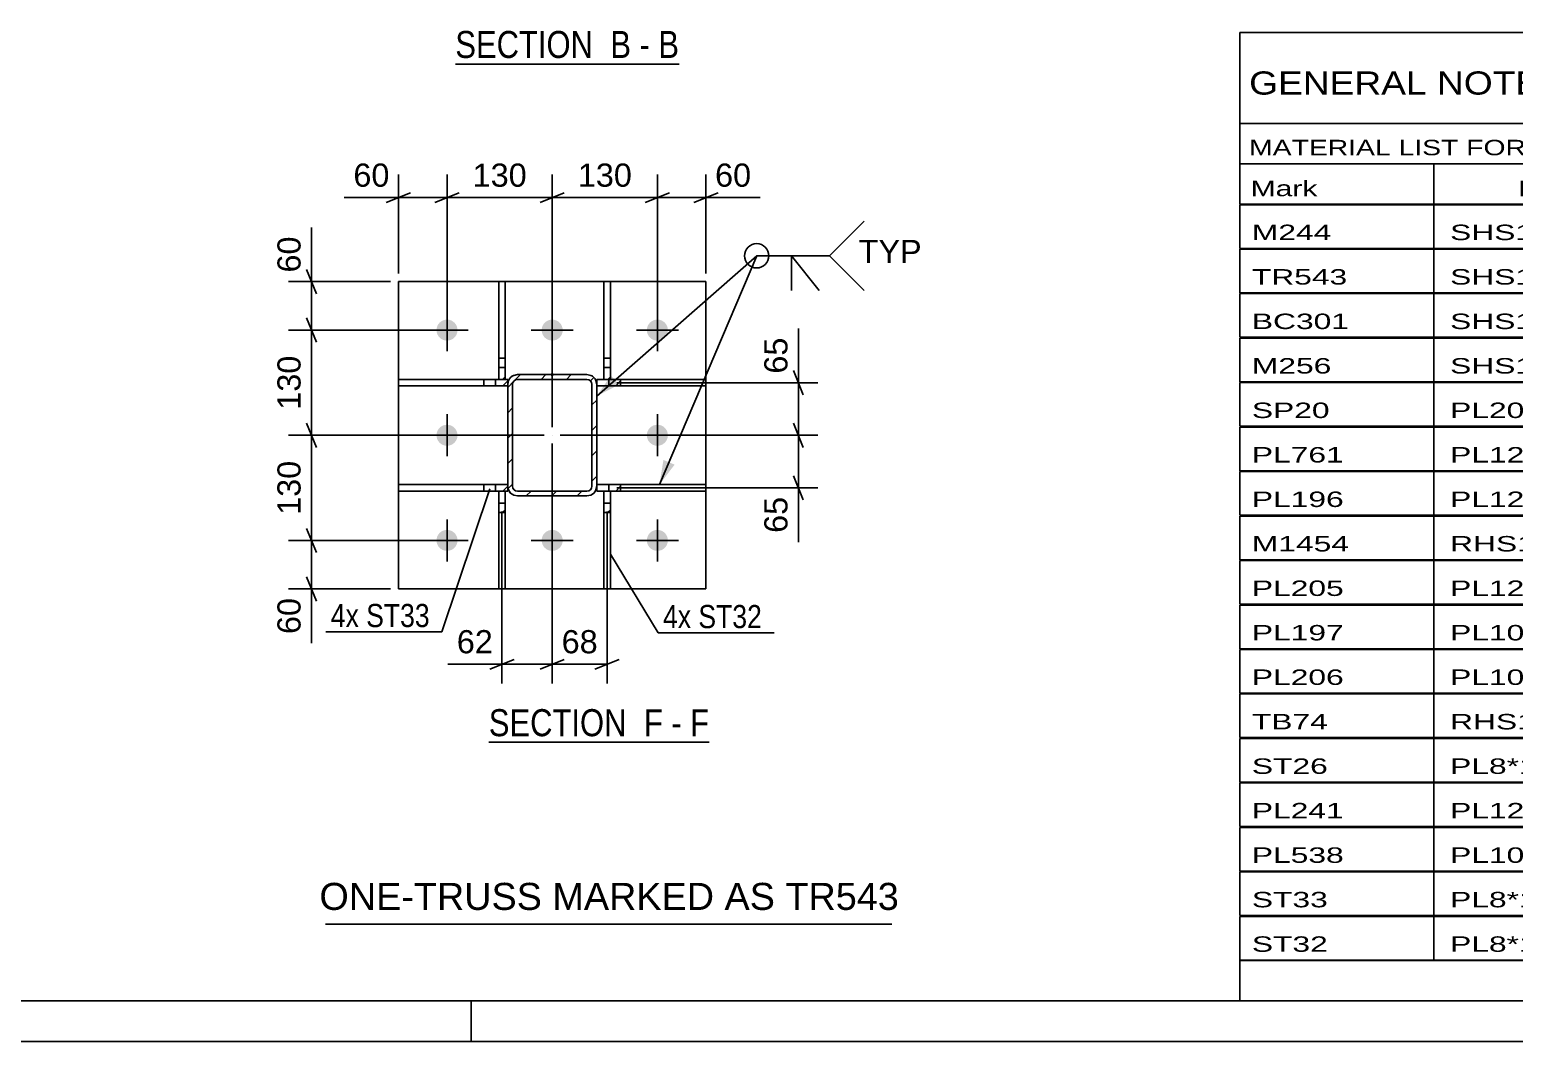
# Model space of a CAD drawing. Header units: millimetres. Extents: x -65 to 776, y -395 to 199.
# Drawn here: x 301.7 to 485.2, y -394.6 to -269.5 of the extents above; entities that cross this region are included whole.
import ezdxf

# ---------------------------------------------------------------- set-up
doc = ezdxf.new("R2010")
doc.units = ezdxf.units.MM
doc.linetypes.add('DXK_LINE_DOT2', pattern=[3.9198, 1.9599, -1.9599])
doc.linetypes.add('DXK_LINE_DOT3', pattern=[5.9187, 2.979, -0.9799, 0.9799, -0.9799])
doc.styles.add('Arial', font='ARIAL.TTF', dxfattribs={"height": 0.2})
doc.styles.add('Arial Narrow', font='ARIALN.TTF', dxfattribs={"height": 0.2})

# ---------------------------------------------------------------- blocks, each defined once
blk = doc.blocks.new('Unknown-318465366-1115')
at = {"color": 5, "linetype": 'Continuous'}
for p, q in [((-59.72, -389.56), (771.28, -389.56)), ((356.28, -394.56), (356.28, -389.56)), ((-64.72, -394.56), (776.28, -394.56))]:
    blk.add_line(p, q, dxfattribs=at)
blk = doc.blocks.new('Unknown-318465366-15 - 9673')
at = {"color": 6, "linetype": 'Continuous'}
blk.add_line((358.47, -357.58), (385.69, -357.58), dxfattribs=at)
at = {"color": 0, "linetype": 'Continuous'}
for points in [[(376.58, -356.83), (376.58, -353.33), (358.47, -353.33), (358.47, -356.83)], [(379.97, -356.83), (379.97, -353.33), (377.63, -353.33), (377.63, -356.83)], [(382.3, -356.83), (382.3, -353.33), (381.02, -353.33), (381.02, -356.83)], [(385.69, -356.83), (385.69, -353.33), (383.35, -353.33), (383.35, -356.83)]]:
    blk.add_wipeout(points, dxfattribs=at)
at = {"color": 7, "linetype": 'Continuous', "style": 'Arial Narrow'}
for s, p in [('SECTION ', (358.47, -356.83)), ('F', (377.63, -356.83)), ('F', (383.35, -356.83)), ('-', (381.02, -356.83))]:
    blk.add_text(s, height=3.34, dxfattribs=at).set_placement(p)
blk = doc.blocks.new('Unknown-318465366-17 - 8017')
at = {"color": 6, "linetype": 'Continuous'}
blk.add_line((354.33, -273.72), (381.98, -273.72), dxfattribs=at)
at = {"color": 0, "linetype": 'Continuous'}
for points in [[(372.44, -272.97), (372.44, -269.47), (354.33, -269.47), (354.33, -272.97)], [(376.04, -272.97), (376.04, -269.47), (373.49, -269.47), (373.49, -272.97)], [(378.37, -272.97), (378.37, -269.47), (377.09, -269.47), (377.09, -272.97)], [(381.98, -272.97), (381.98, -269.47), (379.42, -269.47), (379.42, -272.97)]]:
    blk.add_wipeout(points, dxfattribs=at)
at = {"color": 7, "linetype": 'Continuous', "style": 'Arial Narrow'}
for s, p in [('SECTION ', (354.33, -272.97)), ('B', (373.49, -272.97)), ('B', (379.42, -272.97)), ('-', (377.09, -272.97))]:
    blk.add_text(s, height=3.34, dxfattribs=at).set_placement(p)
blk = doc.blocks.new('Part-318465366-9733 - 9673')
at = {"linetype": 'Continuous'}
h = blk.add_hatch(dxfattribs=at)
h.set_pattern_fill('', scale=0.7, style=0, pattern_type=0)
h.set_pattern_definition([(45, (357.8401, -325.7222), (-1.5715, 1.5715), [])])
h.paths.add_polyline_path([(360.8, -325.72), (357.84, -325.72), (357.84, -326.52), (360.8, -326.52)])
at = {"color": 2, "linetype": 'Continuous'}
for p, q in [((347.3, -326.52), (347.3, -325.72)), ((347.3, -325.72), (357.84, -325.72)), ((357.84, -326.52), (347.3, -326.52)), ((357.84, -325.72), (360.8, -325.72)), ((357.84, -326.52), (357.84, -325.72)), ((360.8, -326.52), (357.84, -326.52)), ((360.8, -325.72), (360.8, -326.52))]:
    blk.add_line(p, q, dxfattribs=at)
at = {"color": 7, "linetype": 'DXK_LINE_DOT2'}
for p, q in [((357.84, -325.72), (360.8, -325.72)), ((360.8, -326.52), (357.84, -326.52)), ((359.3, -326.52), (359.3, -325.72)), ((360.8, -325.72), (360.8, -326.52))]:
    blk.add_line(p, q, dxfattribs=at)
blk = doc.blocks.new('Part-318465366-9708 - 9673')
at = {"linetype": 'Continuous'}
h = blk.add_hatch(dxfattribs=at)
h.set_pattern_fill('', scale=0.7, style=0, pattern_type=0)
h.set_pattern_definition([(45, (371.802, -312.7223), (-1.5715, 1.5715), [])])
h.paths.add_polyline_path([(374.76, -312.72), (371.8, -312.72), (371.8, -313.52), (374.76, -313.52)])
at = {"color": 7, "linetype": 'DXK_LINE_DOT2'}
for p, q in [((371.8, -313.52), (371.8, -312.72)), ((374.76, -312.72), (371.8, -312.72)), ((374.76, -313.52), (371.8, -313.52)), ((373.3, -313.52), (373.3, -312.72))]:
    blk.add_line(p, q, dxfattribs=at)
at = {"color": 2, "linetype": 'Continuous'}
for p, q in [((374.76, -312.72), (371.8, -312.72)), ((371.8, -312.72), (371.8, -313.52)), ((371.8, -313.52), (374.76, -313.52)), ((385.3, -312.72), (374.76, -312.72)), ((374.76, -313.52), (374.76, -312.72)), ((385.3, -313.52), (374.76, -313.52)), ((385.3, -313.52), (385.3, -312.72))]:
    blk.add_line(p, q, dxfattribs=at)
blk = doc.blocks.new('Part-318465366-9723 - 9673')
at = {"linetype": 'Continuous'}
h = blk.add_hatch(dxfattribs=at)
h.set_pattern_fill('', scale=0.7, style=0, pattern_type=0)
h.set_pattern_definition([(45, (359.6864, -310.0756), (-1.5715, 1.5715), [])])
h.paths.add_polyline_path([(360.49, -310.08), (359.69, -310.08), (359.69, -312.73), (360.49, -312.73)])
at = {"color": 2, "linetype": 'Continuous'}
for p, q in [((359.69, -310.08), (359.69, -300.62)), ((359.69, -300.62), (360.49, -300.62)), ((360.49, -300.62), (360.49, -310.08)), ((359.69, -312.73), (359.69, -310.08)), ((359.69, -310.08), (360.49, -310.08)), ((360.49, -310.08), (360.49, -312.73)), ((360.49, -312.73), (359.69, -312.73))]:
    blk.add_line(p, q, dxfattribs=at)
at = {"color": 7, "linetype": 'DXK_LINE_DOT2'}
for p, q in [((359.69, -310.08), (359.69, -312.73)), ((360.49, -310.08), (360.49, -312.73)), ((359.69, -311.23), (360.49, -311.23)), ((360.49, -312.73), (359.69, -312.73))]:
    blk.add_line(p, q, dxfattribs=at)
blk = doc.blocks.new('Part-318465366-9718 - 9673')
at = {"linetype": 'Continuous'}
h = blk.add_hatch(dxfattribs=at)
h.set_pattern_fill('', scale=0.7, style=0, pattern_type=0)
h.set_pattern_definition([(45, (372.6852, -326.5327), (-1.5715, 1.5715), [])])
h.paths.add_polyline_path([(373.49, -326.53), (372.69, -326.53), (372.69, -329.19), (373.49, -329.19)])
at = {"color": 7, "linetype": 'DXK_LINE_DOT2'}
for p, q in [((372.69, -329.19), (372.69, -326.53)), ((373.49, -326.53), (372.69, -326.53)), ((373.49, -329.19), (373.49, -326.53)), ((372.69, -328.03), (373.49, -328.03))]:
    blk.add_line(p, q, dxfattribs=at)
at = {"color": 2, "linetype": 'Continuous'}
for p, q in [((373.49, -326.53), (372.69, -326.53)), ((372.69, -326.53), (372.69, -329.19)), ((373.49, -329.19), (373.49, -326.53)), ((372.69, -338.62), (372.69, -329.19)), ((372.69, -329.19), (373.49, -329.19)), ((373.49, -338.62), (373.49, -329.19)), ((372.69, -338.62), (373.49, -338.62))]:
    blk.add_line(p, q, dxfattribs=at)
blk = doc.blocks.new('Part-318465366-9856 - 9673')
at = {"color": 2, "linetype": 'Continuous'}
for p, q in [((347.3, -338.62), (347.3, -300.62)), ((347.3, -300.62), (385.3, -300.62)), ((385.3, -300.62), (385.3, -338.62)), ((385.3, -338.62), (347.3, -338.62))]:
    blk.add_line(p, q, dxfattribs=at)
blk = doc.blocks.new('Part-318465366-9728 - 9673')
at = {"linetype": 'Continuous'}
h = blk.add_hatch(dxfattribs=at)
h.set_pattern_fill('', scale=0.7, style=0, pattern_type=0)
h.set_pattern_definition([(45, (372.6858, -310.0756), (-1.5715, 1.5715), [])])
h.paths.add_polyline_path([(373.49, -310.08), (372.69, -310.08), (372.69, -312.73), (373.49, -312.73)])
at = {"color": 2, "linetype": 'Continuous'}
for p, q in [((372.69, -310.08), (372.69, -300.62)), ((372.69, -300.62), (373.49, -300.62)), ((373.49, -300.62), (373.49, -310.08)), ((372.69, -312.73), (372.69, -310.08)), ((372.69, -310.08), (373.49, -310.08)), ((373.49, -310.08), (373.49, -312.73)), ((373.49, -312.73), (372.69, -312.73))]:
    blk.add_line(p, q, dxfattribs=at)
at = {"color": 7, "linetype": 'DXK_LINE_DOT2'}
for p, q in [((372.69, -310.08), (372.69, -312.73)), ((373.49, -310.08), (373.49, -312.73)), ((372.69, -311.23), (373.49, -311.23)), ((373.49, -312.73), (372.69, -312.73))]:
    blk.add_line(p, q, dxfattribs=at)
blk = doc.blocks.new('Part-318465366-9738 - 9673')
at = {"linetype": 'Continuous'}
h = blk.add_hatch(dxfattribs=at)
h.set_pattern_fill('', scale=0.7, style=0, pattern_type=0)
h.set_pattern_definition([(45, (357.8401, -312.7222), (-1.5715, 1.5715), [])])
h.paths.add_polyline_path([(360.8, -312.72), (357.84, -312.72), (357.84, -313.52), (360.8, -313.52)])
at = {"color": 2, "linetype": 'Continuous'}
for p, q in [((347.3, -313.52), (347.3, -312.72)), ((347.3, -312.72), (357.84, -312.72)), ((357.84, -313.52), (347.3, -313.52)), ((357.84, -312.72), (360.8, -312.72)), ((357.84, -313.52), (357.84, -312.72)), ((360.8, -313.52), (357.84, -313.52)), ((360.8, -312.72), (360.8, -313.52))]:
    blk.add_line(p, q, dxfattribs=at)
at = {"color": 7, "linetype": 'DXK_LINE_DOT2'}
for p, q in [((357.84, -312.72), (360.8, -312.72)), ((360.8, -313.52), (357.84, -313.52)), ((359.3, -313.52), (359.3, -312.72)), ((360.8, -312.72), (360.8, -313.52))]:
    blk.add_line(p, q, dxfattribs=at)
blk = doc.blocks.new('Part-318465366-9743 - 9673')
at = {"linetype": 'Continuous'}
h = blk.add_hatch(dxfattribs=at)
h.set_pattern_fill('', scale=0.7, style=0, pattern_type=0)
h.set_pattern_definition([(45, (371.8021, -325.7223), (-1.5715, 1.5715), [])])
h.paths.add_polyline_path([(374.76, -325.72), (371.8, -325.72), (371.8, -326.52), (374.76, -326.52)])
at = {"color": 7, "linetype": 'DXK_LINE_DOT2'}
for p, q in [((371.8, -326.52), (371.8, -325.72)), ((374.76, -325.72), (371.8, -325.72)), ((374.76, -326.52), (371.8, -326.52)), ((373.3, -326.52), (373.3, -325.72))]:
    blk.add_line(p, q, dxfattribs=at)
at = {"color": 2, "linetype": 'Continuous'}
for p, q in [((374.76, -325.72), (371.8, -325.72)), ((371.8, -325.72), (371.8, -326.52)), ((371.8, -326.52), (374.76, -326.52)), ((385.3, -325.72), (374.76, -325.72)), ((374.76, -326.52), (374.76, -325.72)), ((385.3, -326.52), (374.76, -326.52)), ((385.3, -326.52), (385.3, -325.72))]:
    blk.add_line(p, q, dxfattribs=at)
blk = doc.blocks.new('Part-318465366-9753 - 9673')
at = {"linetype": 'Continuous'}
h = blk.add_hatch(dxfattribs=at)
h.set_pattern_fill('', scale=0.7, style=0, pattern_type=0)
h.set_pattern_definition([(45, (359.6858, -326.5328), (-1.5715, 1.5715), [])])
h.paths.add_polyline_path([(360.49, -326.53), (359.69, -326.53), (359.69, -329.19), (360.49, -329.19)])
at = {"color": 7, "linetype": 'DXK_LINE_DOT2'}
for p, q in [((359.69, -329.19), (359.69, -326.53)), ((360.49, -326.53), (359.69, -326.53)), ((360.49, -329.19), (360.49, -326.53)), ((359.69, -328.03), (360.49, -328.03))]:
    blk.add_line(p, q, dxfattribs=at)
at = {"color": 2, "linetype": 'Continuous'}
for p, q in [((360.49, -326.53), (359.69, -326.53)), ((359.69, -326.53), (359.69, -329.19)), ((360.49, -329.19), (360.49, -326.53)), ((359.69, -338.62), (359.69, -329.19)), ((359.69, -329.19), (360.49, -329.19)), ((360.49, -338.62), (360.49, -329.19)), ((359.69, -338.62), (360.49, -338.62))]:
    blk.add_line(p, q, dxfattribs=at)
blk = doc.blocks.new('Bolt-318465366-9824 - 9673')
at = {"linetype": 'Continuous'}
for points in [[(354.6, -306.62, -1), (352, -306.62, -1)], [(367.6, -306.62, -1), (365, -306.62, -1)], [(380.6, -306.62, -1), (378, -306.62, -1)], [(354.6, -319.62, -1), (352, -319.62, -1)], [(380.6, -319.62, -1), (378, -319.62, -1)], [(354.6, -332.62, -1), (352, -332.62, -1)], [(367.6, -332.62, -1), (365, -332.62, -1)], [(380.6, -332.62, -1), (378, -332.62, -1)]]:
    blk.add_hatch(color=1, dxfattribs=at).paths.add_polyline_path(points)
at = {"color": 1, "linetype": 'Continuous'}
for p, q in [((353.3, -304.02), (353.3, -309.22)), ((366.3, -304.02), (366.3, -309.22)), ((379.3, -304.02), (379.3, -309.22)), ((350.7, -306.62), (355.9, -306.62)), ((363.7, -306.62), (368.9, -306.62)), ((376.7, -306.62), (381.9, -306.62)), ((353.3, -317.02), (353.3, -322.22)), ((379.3, -317.02), (379.3, -322.22)), ((350.7, -319.62), (355.9, -319.62)), ((376.7, -319.62), (381.9, -319.62)), ((353.3, -330.02), (353.3, -335.22)), ((366.3, -330.02), (366.3, -335.22)), ((379.3, -330.02), (379.3, -335.22)), ((350.7, -332.62), (355.9, -332.62)), ((363.7, -332.62), (368.9, -332.62)), ((376.7, -332.62), (381.9, -332.62))]:
    blk.add_line(p, q, dxfattribs=at)
blk = doc.blocks.new('Part-318465366-9903 - 9673')
at = {"linetype": 'Continuous'}
h = blk.add_hatch(dxfattribs=at)
h.set_pattern_fill('', scale=0.7, style=0, pattern_type=0)
h.set_pattern_definition([(45, (371.45, -312.4764), (-1.57154, 1.57154), [])])
h.paths.add_polyline_path([(371.71, -312.87), (371.45, -312.48), (371.06, -312.22), (370.6, -312.12), (362, -312.12), (361.54, -312.22), (361.15, -312.48), (360.89, -312.87), (360.8, -313.32), (360.8, -325.92), (360.89, -326.38), (361.15, -326.77), (361.54, -327.03), (362, -327.12), (370.6, -327.12), (371.06, -327.03), (371.45, -326.77), (371.71, -326.38), (371.8, -325.92), (371.8, -313.32)])
h.paths.add_polyline_path([(371.2, -325.92), (371.16, -326.15), (371.03, -326.35), (370.83, -326.48), (370.6, -326.52), (362, -326.52), (361.77, -326.48), (361.58, -326.35), (361.45, -326.15), (361.4, -325.92), (361.4, -313.32), (361.45, -313.1), (361.58, -312.9), (361.77, -312.77), (362, -312.72), (370.6, -312.72), (370.83, -312.77), (371.03, -312.9), (371.16, -313.1), (371.2, -313.32)])
blk.add_hatch(color=246, dxfattribs=at).paths.add_polyline_path([(366.3, -312.22, -1), (366.3, -312.02, -1)])
at = {"color": 7, "linetype": 'DXK_LINE_DOT2'}
for p, q in [((360.8, -313.32), (360.89, -312.87)), ((360.8, -325.92), (360.8, -313.32)), ((361.45, -313.1), (361.4, -313.32)), ((361.4, -325.92), (361.4, -313.32)), ((361.58, -312.9), (361.45, -313.1)), ((361.54, -312.22), (362, -312.12)), ((361.77, -312.77), (361.58, -312.9)), ((362, -312.72), (361.77, -312.77)), ((362, -312.12), (370.6, -312.12)), ((370.6, -312.72), (362, -312.72)), ((370.6, -312.12), (371.06, -312.22)), ((370.83, -312.77), (370.6, -312.72)), ((371.03, -312.9), (370.83, -312.77)), ((371.16, -313.1), (371.03, -312.9)), ((371.2, -313.32), (371.16, -313.1)), ((371.2, -325.92), (371.2, -313.32)), ((371.71, -312.87), (371.8, -313.32)), ((371.8, -325.92), (371.8, -313.32)), ((360.89, -326.38), (360.8, -325.92)), ((361.4, -325.92), (361.45, -326.15)), ((361.45, -326.15), (361.58, -326.35)), ((361.58, -326.35), (361.77, -326.48)), ((361.77, -326.48), (362, -326.52)), ((362, -326.52), (370.6, -326.52)), ((370.6, -326.52), (370.83, -326.48)), ((370.83, -326.48), (371.03, -326.35)), ((371.03, -326.35), (371.16, -326.15)), ((371.16, -326.15), (371.2, -325.92)), ((371.8, -325.92), (371.71, -326.38)), ((362, -327.12), (361.54, -327.03)), ((362, -327.12), (370.6, -327.12)), ((371.06, -327.03), (370.6, -327.12))]:
    blk.add_line(p, q, dxfattribs=at)
at = {"color": 2, "linetype": 'Continuous'}
for p, q in [((360.89, -312.87), (360.8, -313.32)), ((360.8, -325.92), (360.8, -313.32)), ((361.4, -313.32), (361.45, -313.1)), ((361.4, -325.92), (361.4, -313.32)), ((361.45, -313.1), (361.58, -312.9)), ((362, -312.12), (361.54, -312.22)), ((361.58, -312.9), (361.77, -312.77)), ((361.77, -312.77), (362, -312.72)), ((362, -312.12), (370.6, -312.12)), ((362, -312.72), (370.6, -312.72)), ((371.06, -312.22), (370.6, -312.12)), ((370.6, -312.72), (370.83, -312.77)), ((370.83, -312.77), (371.03, -312.9)), ((371.03, -312.9), (371.16, -313.1)), ((371.16, -313.1), (371.2, -313.32)), ((371.2, -325.92), (371.2, -313.32)), ((371.8, -313.32), (371.71, -312.87)), ((371.8, -325.92), (371.8, -313.32)), ((360.8, -325.92), (360.89, -326.38)), ((361.45, -326.15), (361.4, -325.92)), ((361.58, -326.35), (361.45, -326.15)), ((361.77, -326.48), (361.58, -326.35)), ((362, -326.52), (361.77, -326.48)), ((362, -326.52), (370.6, -326.52)), ((370.83, -326.48), (370.6, -326.52)), ((371.03, -326.35), (370.83, -326.48)), ((371.16, -326.15), (371.03, -326.35)), ((371.2, -325.92), (371.16, -326.15)), ((371.71, -326.38), (371.8, -325.92)), ((361.54, -327.03), (362, -327.12)), ((362, -327.12), (370.6, -327.12)), ((370.6, -327.12), (371.06, -327.03))]:
    blk.add_line(p, q, dxfattribs=at)
at = {"color": 246, "linetype": 'DXK_LINE_DOT2'}
blk.add_line((366.3, -312.12), (366.3, -312.12), dxfattribs=at)
at = {"color": 7, "linetype": 'DXK_LINE_DOT3'}
blk.add_line((366.3, -319.62), (366.3, -319.62), dxfattribs=at)
at = {"color": 246, "linetype": 'Continuous'}
blk.add_circle((366.3, -312.12), 0.1, dxfattribs=at)
at = {"color": 7, "linetype": 'DXK_LINE_DOT2'}
for centre, start, end in [((362, -313.32), 112.5001, 157.5001), ((370.6, -313.32), 22.5001, 67.5001), ((362, -325.92), 202.5001, 247.5001), ((370.6, -325.92), 292.5001, 337.5001)]:
    blk.add_arc(centre, 1.2, start, end, dxfattribs=at)
at = {"color": 2, "linetype": 'Continuous'}
for centre, start, end in [((362, -313.32), 112.5001, 157.5001), ((370.6, -313.32), 22.5001, 67.5001), ((362, -325.92), 202.5001, 247.5001), ((370.6, -325.92), 292.5001, 337.5001)]:
    blk.add_arc(centre, 1.2, start, end, dxfattribs=at)
blk = doc.blocks.new('StraightDimension-318465366-9990 - 9673')
at = {"color": 7, "linetype": 'Continuous'}
for p, q in [((335.95, -331.13), (337.15, -334.13)), ((352.3, -332.63), (333.7, -332.63)), ((336.55, -338.62), (336.55, -332.63)), ((337.15, -340.12), (335.95, -337.12)), ((346.3, -338.62), (333.7, -338.62))]:
    blk.add_line(p, q, dxfattribs=at)
at = {"color": 0}
blk.add_wipeout([(335.8, -339.15), (331.6, -339.15), (331.6, -344.8), (335.8, -344.8)], dxfattribs=at)
at = {"color": 7, "linetype": 'Continuous'}
blk.add_line((336.55, -338.62), (336.55, -345.32), dxfattribs=at)
blk.add_line((336.55, -338.62), (336.55, -345.32), dxfattribs=at)
at = {"color": 3, "style": 'Arial'}
blk.add_text('60', height=2.865, rotation=90.0002, dxfattribs=at).set_placement((335.2, -344.2))
blk = doc.blocks.new('StraightDimension-318465366-9963 - 9673')
at = {"color": 7, "linetype": 'Continuous'}
for p, q in [((366.3, -318.62), (366.3, -287.39)), ((379.3, -305.62), (379.3, -287.39)), ((367.8, -289.64), (364.8, -290.84)), ((377.8, -290.84), (380.8, -289.64)), ((366.3, -290.24), (379.3, -290.24))]:
    blk.add_line(p, q, dxfattribs=at)
at = {"color": 0}
blk.add_wipeout([(376.74, -289.49), (376.74, -285.29), (368.87, -285.29), (368.87, -289.49)], dxfattribs=at)
at = {"color": 3, "style": 'Arial'}
blk.add_text('130', height=2.865, dxfattribs=at).set_placement((369.47, -288.89))
blk = doc.blocks.new('StraightDimension-318465366-10080 - 9673')
at = {"color": 7, "linetype": 'Continuous'}
for p, q in [((366.3, -320.62), (366.3, -350.33)), ((373.09, -329.03), (373.09, -350.33)), ((364.8, -348.53), (367.8, -347.33)), ((366.3, -347.93), (373.09, -347.93)), ((374.59, -347.33), (371.59, -348.53))]:
    blk.add_line(p, q, dxfattribs=at)
at = {"color": 0}
blk.add_wipeout([(372.52, -347.18), (372.52, -342.98), (366.87, -342.98), (366.87, -347.18)], dxfattribs=at)
at = {"color": 3, "style": 'Arial'}
blk.add_text('68', height=2.865, dxfattribs=at).set_placement((367.47, -346.58))
blk = doc.blocks.new('StraightDimension-318465366-10016 - 9673')
at = {"color": 7, "linetype": 'Continuous'}
for p, q in [((337.15, -308.12), (335.95, -305.12)), ((352.3, -306.62), (333.7, -306.62)), ((336.55, -319.62), (336.55, -306.62)), ((335.95, -318.12), (337.15, -321.12)), ((365.3, -319.62), (333.7, -319.62))]:
    blk.add_line(p, q, dxfattribs=at)
at = {"color": 0}
blk.add_wipeout([(335.8, -309.19), (331.6, -309.19), (331.6, -317.06), (335.8, -317.06)], dxfattribs=at)
at = {"color": 3, "style": 'Arial'}
blk.add_text('130', height=2.865, rotation=90.0002, dxfattribs=at).set_placement((335.2, -316.46))
blk = doc.blocks.new('StraightDimension-318465366-9947 - 9673')
at = {"color": 7, "linetype": 'Continuous'}
for p, q in [((353.3, -305.62), (353.3, -287.39)), ((366.3, -318.62), (366.3, -287.39)), ((354.8, -289.64), (351.8, -290.84)), ((364.8, -290.84), (367.8, -289.64)), ((353.3, -290.24), (366.3, -290.24))]:
    blk.add_line(p, q, dxfattribs=at)
at = {"color": 0}
blk.add_wipeout([(363.74, -289.49), (363.74, -285.29), (355.87, -285.29), (355.87, -289.49)], dxfattribs=at)
at = {"color": 3, "style": 'Arial'}
blk.add_text('130', height=2.865, dxfattribs=at).set_placement((356.47, -288.89))
blk = doc.blocks.new('StraightDimension-318465366-10068 - 9673')
at = {"color": 7, "linetype": 'Continuous'}
for p, q in [((366.3, -320.62), (366.3, -350.33)), ((360.09, -329.03), (360.09, -350.33)), ((358.59, -348.53), (361.59, -347.33)), ((360.09, -347.93), (366.3, -347.93)), ((367.8, -347.33), (364.8, -348.53))]:
    blk.add_line(p, q, dxfattribs=at)
at = {"color": 0}
blk.add_wipeout([(359.56, -347.18), (359.56, -342.98), (353.91, -342.98), (353.91, -347.18)], dxfattribs=at)
at = {"color": 7, "linetype": 'Continuous'}
blk.add_line((360.09, -347.93), (353.39, -347.93), dxfattribs=at)
blk.add_line((360.09, -347.93), (353.39, -347.93), dxfattribs=at)
at = {"color": 3, "style": 'Arial'}
blk.add_text('62', height=2.865, dxfattribs=at).set_placement((354.51, -346.58))
blk = doc.blocks.new('StraightDimension-318465366-9937 - 9673')
at = {"color": 7, "linetype": 'Continuous'}
for p, q in [((347.3, -299.62), (347.3, -287.39)), ((353.3, -305.62), (353.3, -287.39)), ((345.8, -290.84), (348.8, -289.64)), ((354.8, -289.64), (351.8, -290.84)), ((347.3, -290.24), (353.3, -290.24))]:
    blk.add_line(p, q, dxfattribs=at)
at = {"color": 0}
blk.add_wipeout([(346.78, -289.49), (346.78, -285.29), (341.13, -285.29), (341.13, -289.49)], dxfattribs=at)
at = {"color": 7, "linetype": 'Continuous'}
blk.add_line((347.3, -290.24), (340.6, -290.24), dxfattribs=at)
blk.add_line((347.3, -290.24), (340.6, -290.24), dxfattribs=at)
at = {"color": 3, "style": 'Arial'}
blk.add_text('60', height=2.865, dxfattribs=at).set_placement((341.73, -288.89))
blk = doc.blocks.new('StraightDimension-318465366-9979 - 9673')
at = {"color": 7, "linetype": 'Continuous'}
for p, q in [((379.3, -305.62), (379.3, -287.39)), ((385.3, -299.62), (385.3, -287.39)), ((377.8, -290.84), (380.8, -289.64)), ((386.8, -289.64), (383.8, -290.84)), ((379.3, -290.24), (385.3, -290.24))]:
    blk.add_line(p, q, dxfattribs=at)
at = {"color": 0}
blk.add_wipeout([(391.47, -289.49), (391.47, -285.29), (385.83, -285.29), (385.83, -289.49)], dxfattribs=at)
at = {"color": 7, "linetype": 'Continuous'}
blk.add_line((385.3, -290.24), (392, -290.24), dxfattribs=at)
blk.add_line((385.3, -290.24), (392, -290.24), dxfattribs=at)
at = {"color": 3, "style": 'Arial'}
blk.add_text('60', height=2.865, dxfattribs=at).set_placement((386.43, -288.89))
blk = doc.blocks.new('StraightDimension-318465366-10000 - 9673')
at = {"color": 7, "linetype": 'Continuous'}
for p, q in [((337.15, -321.12), (335.95, -318.12)), ((365.3, -319.62), (333.7, -319.62)), ((336.55, -332.63), (336.55, -319.62)), ((335.95, -331.13), (337.15, -334.13)), ((352.3, -332.63), (333.7, -332.63))]:
    blk.add_line(p, q, dxfattribs=at)
at = {"color": 0}
blk.add_wipeout([(335.8, -322.19), (331.6, -322.19), (331.6, -330.06), (335.8, -330.06)], dxfattribs=at)
at = {"color": 3, "style": 'Arial'}
blk.add_text('130', height=2.865, rotation=90.0002, dxfattribs=at).set_placement((335.2, -329.46))
blk = doc.blocks.new('StraightDimension-318465366-10032 - 9673')
at = {"color": 7, "linetype": 'Continuous'}
for p, q in [((346.3, -300.62), (333.7, -300.62)), ((335.95, -299.12), (337.15, -302.12)), ((336.55, -306.62), (336.55, -300.62)), ((337.15, -308.12), (335.95, -305.12)), ((352.3, -306.62), (333.7, -306.62))]:
    blk.add_line(p, q, dxfattribs=at)
at = {"color": 0}
blk.add_wipeout([(335.8, -294.45), (331.6, -294.45), (331.6, -300.1), (335.8, -300.1)], dxfattribs=at)
at = {"color": 7, "linetype": 'Continuous'}
blk.add_line((336.55, -300.62), (336.55, -293.93), dxfattribs=at)
blk.add_line((336.55, -300.62), (336.55, -293.93), dxfattribs=at)
at = {"color": 3, "style": 'Arial'}
blk.add_text('60', height=2.865, rotation=90.0002, dxfattribs=at).set_placement((335.2, -299.5))
blk = doc.blocks.new('StraightDimension-318465366-10043 - 9673')
at = {"color": 7, "linetype": 'Continuous'}
for p, q in [((396.13, -311.62), (397.33, -314.62)), ((374.3, -313.12), (399.13, -313.12)), ((396.73, -319.62), (396.73, -313.12)), ((397.33, -321.12), (396.13, -318.12)), ((367.3, -319.62), (399.13, -319.62))]:
    blk.add_line(p, q, dxfattribs=at)
at = {"color": 0}
blk.add_wipeout([(395.98, -306.95), (391.78, -306.95), (391.78, -312.6), (395.98, -312.6)], dxfattribs=at)
at = {"color": 7, "linetype": 'Continuous'}
blk.add_line((396.73, -313.12), (396.73, -306.43), dxfattribs=at)
blk.add_line((396.73, -313.12), (396.73, -306.43), dxfattribs=at)
at = {"color": 3, "style": 'Arial'}
blk.add_text('65', height=2.865, rotation=90.0002, dxfattribs=at).set_placement((395.38, -312))
blk = doc.blocks.new('StraightDimension-318465366-10055 - 9673')
at = {"color": 7, "linetype": 'Continuous'}
for p, q in [((396.13, -318.12), (397.33, -321.12)), ((367.3, -319.62), (399.13, -319.62)), ((396.73, -326.12), (396.73, -319.62)), ((397.33, -327.62), (396.13, -324.62)), ((374.3, -326.12), (399.13, -326.12))]:
    blk.add_line(p, q, dxfattribs=at)
at = {"color": 0}
blk.add_wipeout([(395.98, -326.65), (391.78, -326.65), (391.78, -332.29), (395.98, -332.29)], dxfattribs=at)
at = {"color": 7, "linetype": 'Continuous'}
blk.add_line((396.73, -326.12), (396.73, -332.82), dxfattribs=at)
blk.add_line((396.73, -326.12), (396.73, -332.82), dxfattribs=at)
at = {"color": 3, "style": 'Arial'}
blk.add_text('65', height=2.865, rotation=90.0002, dxfattribs=at).set_placement((395.38, -331.69))
blk = doc.blocks.new('Unknown-318465366-14520')
at = {"color": 7, "linetype": 'Continuous'}
for p, q in [((451.28, -269.81), (611.28, -269.81)), ((451.28, -281.06), (451.28, -269.81)), ((611.28, -269.81), (611.28, -281.06)), ((451.28, -281.06), (611.28, -281.06)), ((451.28, -281.06), (451.28, -286.06)), ((611.28, -281.06), (611.28, -286.06)), ((451.28, -286.06), (611.28, -286.06)), ((451.28, -286.06), (451.28, -291.06)), ((475.28, -286.06), (475.28, -291.06)), ((510.78, -286.06), (510.78, -291.06)), ((536.78, -286.06), (536.78, -291.06)), ((549.78, -286.06), (549.78, -291.06)), ((567.28, -286.06), (567.28, -291.06)), ((589.28, -286.06), (589.28, -291.06)), ((611.28, -286.06), (611.28, -291.06)), ((451.28, -291.06), (611.28, -291.06)), ((451.28, -291.11), (451.28, -296.51)), ((451.28, -291.11), (611.28, -291.11)), ((475.28, -291.06), (475.28, -296.56)), ((510.78, -291.06), (510.78, -296.56)), ((536.78, -291.06), (536.78, -296.56)), ((549.78, -291.06), (549.78, -296.56)), ((567.28, -291.06), (567.28, -296.56)), ((589.28, -291.06), (589.28, -296.56)), ((611.28, -291.11), (611.28, -296.51)), ((451.28, -296.51), (611.28, -296.51)), ((451.28, -296.61), (451.28, -302.01)), ((451.28, -296.61), (611.28, -296.61)), ((475.28, -296.56), (475.28, -302.06)), ((510.78, -296.56), (510.78, -302.06)), ((536.78, -296.56), (536.78, -302.06)), ((549.78, -296.56), (549.78, -302.06)), ((567.28, -296.56), (567.28, -302.06)), ((589.28, -296.56), (589.28, -302.06)), ((611.28, -296.61), (611.28, -302.01)), ((451.28, -302.01), (611.28, -302.01)), ((451.28, -302.11), (451.28, -307.51)), ((451.28, -302.11), (611.28, -302.11)), ((475.28, -302.06), (475.28, -307.56)), ((510.78, -302.06), (510.78, -307.56)), ((536.78, -302.06), (536.78, -307.56)), ((549.78, -302.06), (549.78, -307.56)), ((567.28, -302.06), (567.28, -307.56)), ((589.28, -302.06), (589.28, -307.56)), ((611.28, -302.11), (611.28, -307.51)), ((451.28, -307.51), (611.28, -307.51)), ((451.28, -307.61), (451.28, -313.01)), ((451.28, -307.61), (611.28, -307.61)), ((475.28, -307.56), (475.28, -313.06)), ((510.78, -307.56), (510.78, -313.06)), ((536.78, -307.56), (536.78, -313.06)), ((549.78, -307.56), (549.78, -313.06)), ((567.28, -307.56), (567.28, -313.06)), ((589.28, -307.56), (589.28, -313.06)), ((611.28, -307.61), (611.28, -313.01)), ((451.28, -313.01), (611.28, -313.01)), ((451.28, -313.11), (451.28, -318.51)), ((451.28, -313.11), (611.28, -313.11)), ((475.28, -313.06), (475.28, -318.56)), ((510.78, -313.06), (510.78, -318.56)), ((536.78, -313.06), (536.78, -318.56)), ((549.78, -313.06), (549.78, -318.56)), ((567.28, -313.06), (567.28, -318.56)), ((589.28, -313.06), (589.28, -318.56)), ((611.28, -313.11), (611.28, -318.51)), ((451.28, -318.51), (611.28, -318.51)), ((451.28, -318.61), (451.28, -324.01)), ((451.28, -318.61), (611.28, -318.61)), ((475.28, -318.56), (475.28, -324.06)), ((510.78, -318.56), (510.78, -324.06)), ((536.78, -318.56), (536.78, -324.06)), ((549.78, -318.56), (549.78, -324.06)), ((567.28, -318.56), (567.28, -324.06)), ((589.28, -318.56), (589.28, -324.06)), ((611.28, -318.61), (611.28, -324.01)), ((451.28, -324.01), (611.28, -324.01)), ((451.28, -324.11), (451.28, -329.51)), ((451.28, -324.11), (611.28, -324.11)), ((475.28, -324.06), (475.28, -329.56)), ((510.78, -324.06), (510.78, -329.56)), ((536.78, -324.06), (536.78, -329.56)), ((549.78, -324.06), (549.78, -329.56)), ((567.28, -324.06), (567.28, -329.56)), ((589.28, -324.06), (589.28, -329.56)), ((611.28, -324.11), (611.28, -329.51)), ((451.28, -329.51), (611.28, -329.51)), ((451.28, -329.61), (451.28, -335.01)), ((451.28, -329.61), (611.28, -329.61)), ((475.28, -329.56), (475.28, -335.06)), ((510.78, -329.56), (510.78, -335.06)), ((536.78, -329.56), (536.78, -335.06)), ((549.78, -329.56), (549.78, -335.06)), ((567.28, -329.56), (567.28, -335.06)), ((589.28, -329.56), (589.28, -335.06)), ((611.28, -329.61), (611.28, -335.01)), ((451.28, -335.01), (611.28, -335.01)), ((451.28, -335.11), (451.28, -340.51)), ((451.28, -335.11), (611.28, -335.11)), ((475.28, -335.06), (475.28, -340.56)), ((510.78, -335.06), (510.78, -340.56)), ((536.78, -335.06), (536.78, -340.56)), ((549.78, -335.06), (549.78, -340.56)), ((567.28, -335.06), (567.28, -340.56)), ((589.28, -335.06), (589.28, -340.56)), ((611.28, -335.11), (611.28, -340.51)), ((451.28, -340.51), (611.28, -340.51)), ((451.28, -340.61), (451.28, -346.01)), ((451.28, -340.61), (611.28, -340.61)), ((475.28, -340.56), (475.28, -346.06)), ((510.78, -340.56), (510.78, -346.06)), ((536.78, -340.56), (536.78, -346.06)), ((549.78, -340.56), (549.78, -346.06)), ((567.28, -340.56), (567.28, -346.06)), ((589.28, -340.56), (589.28, -346.06)), ((611.28, -340.61), (611.28, -346.01)), ((451.28, -346.01), (611.28, -346.01)), ((451.28, -346.11), (451.28, -351.51)), ((451.28, -346.11), (611.28, -346.11)), ((475.28, -346.06), (475.28, -351.56)), ((510.78, -346.06), (510.78, -351.56)), ((536.78, -346.06), (536.78, -351.56)), ((549.78, -346.06), (549.78, -351.56)), ((567.28, -346.06), (567.28, -351.56)), ((589.28, -346.06), (589.28, -351.56)), ((611.28, -346.11), (611.28, -351.51)), ((451.28, -351.51), (611.28, -351.51)), ((451.28, -351.61), (451.28, -357.01)), ((451.28, -351.61), (611.28, -351.61)), ((475.28, -351.56), (475.28, -357.06)), ((510.78, -351.56), (510.78, -357.06)), ((536.78, -351.56), (536.78, -357.06)), ((549.78, -351.56), (549.78, -357.06)), ((567.28, -351.56), (567.28, -357.06)), ((589.28, -351.56), (589.28, -357.06)), ((611.28, -351.61), (611.28, -357.01)), ((451.28, -357.01), (611.28, -357.01)), ((451.28, -357.11), (451.28, -362.51)), ((451.28, -357.11), (611.28, -357.11)), ((475.28, -357.06), (475.28, -362.56)), ((510.78, -357.06), (510.78, -362.56)), ((536.78, -357.06), (536.78, -362.56)), ((549.78, -357.06), (549.78, -362.56)), ((567.28, -357.06), (567.28, -362.56)), ((589.28, -357.06), (589.28, -362.56)), ((611.28, -357.11), (611.28, -362.51)), ((451.28, -362.51), (611.28, -362.51)), ((451.28, -362.61), (451.28, -368.01)), ((451.28, -362.61), (611.28, -362.61)), ((475.28, -362.56), (475.28, -368.06)), ((510.78, -362.56), (510.78, -368.06)), ((536.78, -362.56), (536.78, -368.06)), ((549.78, -362.56), (549.78, -368.06)), ((567.28, -362.56), (567.28, -368.06)), ((589.28, -362.56), (589.28, -368.06)), ((611.28, -362.61), (611.28, -368.01)), ((451.28, -368.01), (611.28, -368.01)), ((451.28, -368.11), (451.28, -373.51)), ((451.28, -368.11), (611.28, -368.11)), ((475.28, -368.06), (475.28, -373.56)), ((510.78, -368.06), (510.78, -373.56)), ((536.78, -368.06), (536.78, -373.56)), ((549.78, -368.06), (549.78, -373.56)), ((567.28, -368.06), (567.28, -373.56)), ((589.28, -368.06), (589.28, -373.56)), ((611.28, -368.11), (611.28, -373.51)), ((451.28, -373.51), (611.28, -373.51)), ((451.28, -373.61), (451.28, -379.01)), ((451.28, -373.61), (611.28, -373.61)), ((475.28, -373.56), (475.28, -379.06)), ((510.78, -373.56), (510.78, -379.06)), ((536.78, -373.56), (536.78, -379.06)), ((549.78, -373.56), (549.78, -379.06)), ((567.28, -373.56), (567.28, -379.06)), ((589.28, -373.56), (589.28, -379.06)), ((611.28, -373.61), (611.28, -379.01)), ((451.28, -379.01), (611.28, -379.01)), ((451.28, -379.11), (451.28, -384.51)), ((451.28, -379.11), (611.28, -379.11)), ((475.28, -379.06), (475.28, -384.56)), ((510.78, -379.06), (510.78, -384.56)), ((536.78, -379.06), (536.78, -384.56)), ((549.78, -379.06), (549.78, -384.56)), ((567.28, -379.06), (567.28, -384.56)), ((589.28, -379.06), (589.28, -384.56)), ((611.28, -379.11), (611.28, -384.51)), ((451.28, -384.51), (611.28, -384.51)), ((451.28, -384.56), (611.28, -384.56)), ((451.28, -384.56), (451.28, -389.56)), ((567.28, -384.56), (567.28, -389.56)), ((589.28, -384.56), (589.28, -389.56)), ((611.28, -384.56), (611.28, -389.56)), ((451.28, -389.56), (611.28, -389.56))]:
    blk.add_line(p, q, dxfattribs=at)
at = {"color": 7, "style": 'Arial Narrow'}
for s, height, width, p in [('GENERAL NOTES & WELD DETAILS :', 2.8633, 1.4, (452.44, -277.5)), ('REFER TYP DRAWING TYP-01', 1.9089, 1.6, (535.98, -277.4)), ("MATERIAL LIST FOR ASSEMBLY MK'D", 1.9089, 1.6, (452.44, -285)), ('TR543', 1.909, 1.794707, (545.18, -285.09)), ('1', 1.91, 1.794707, (573.36, -285)), ('No. Required', 1.9089, 1.6, (582.69, -285)), ('Mark', 1.909, 1.7, (452.62, -290.06)), ('Profile', 1.909, 1.7, (485.7, -290.06)), ('Material', 1.909, 1.7, (515.82, -290)), ('Length', 1.909, 1.7, (551.28, -290)), ('Weight', 1.909, 1.7, (593.28, -290)), ('No.', 1.909, 1.7, (540.78, -290)), ('Area', 1.909, 1.7, (573.78, -290))]:
    blk.add_text(s, height=height, dxfattribs=dict(at, width=width)).set_placement(p)
at = {"color": 7, "linetype": 'Continuous', "style": 'Arial Narrow'}
for s, height, width, p in [('M244', 1.909, 1.794707, (452.78, -295.49)), ('SHS150*6', 1.909, 1.794707, (477.28, -295.49)), ('E350', 1.909, 1.794707, (517.02, -295.49)), ('8', 1.91, 1.794707, (541.14, -295.49)), ('3221', 1.909, 1.794707, (553.87, -295.49)), ('1.9', 1.909, 1.794707, (577.6, -295.49)), ('687.1', 1.909, 1.794707, (594.24, -295.49)), ('TR543', 1.909, 1.794707, (452.78, -300.99)), ('SHS150*8', 1.909, 1.794707, (477.28, -300.99)), ('E350', 1.909, 1.794707, (517.02, -300.99)), ('1', 1.91, 1.794707, (541.14, -300.99)), ('16908', 1.909, 1.794707, (551.68, -300.99)), ('10.1', 1.909, 1.794707, (575.41, -300.99)), ('603.1', 1.909, 1.794707, (594.24, -300.99)), ('BC301', 1.909, 1.794707, (452.78, -306.49)), ('SHS150*6', 1.909, 1.794707, (477.28, -306.49)), ('E350', 1.909, 1.794707, (517.02, -306.49)), ('1', 1.91, 1.794707, (541.14, -306.49)), ('17468', 1.909, 1.794707, (551.68, -306.49)), ('10.5', 1.909, 1.794707, (575.41, -306.49)), ('473.9', 1.909, 1.794707, (594.24, -306.49)), ('M256', 1.909, 1.794707, (452.78, -311.99)), ('SHS100*6', 1.909, 1.794707, (477.28, -311.99)), ('E350', 1.909, 1.794707, (517.02, -311.99)), ('7', 1.91, 1.794707, (541.14, -311.99)), ('3104', 1.909, 1.794707, (553.87, -311.99)), ('1.2', 1.909, 1.794707, (577.6, -311.99)), ('373.5', 1.909, 1.794707, (594.24, -311.99)), ('SP20', 1.909, 1.794707, (452.78, -317.49)), ('PL20*380', 1.909, 1.794707, (477.28, -317.49)), ('E350', 1.909, 1.794707, (517.02, -317.49)), ('7', 1.91, 1.794707, (541.14, -317.49)), ('380', 1.909, 1.794707, (556.05, -317.49)), ('0.3', 1.909, 1.794707, (577.6, -317.49)), ('158.7', 1.909, 1.794707, (594.24, -317.49)), ('PL761', 1.909, 1.794707, (452.78, -322.99)), ('PL12*300', 1.909, 1.794707, (477.28, -322.99)), ('E350', 1.909, 1.794707, (517.02, -322.99)), ('17', 1.909, 1.794707, (540.05, -322.99)), ('310', 1.909, 1.794707, (556.05, -322.99)), ('0.2', 1.909, 1.794707, (577.6, -322.99)), ('148.9', 1.909, 1.794707, (594.24, -322.99)), ('PL196', 1.909, 1.794707, (452.78, -328.49)), ('PL12*276', 1.909, 1.794707, (477.28, -328.49)), ('E350', 1.909, 1.794707, (517.02, -328.49)), ('12', 1.909, 1.794707, (540.05, -328.49)), ('396', 1.909, 1.794707, (556.05, -328.49)), ('0.2', 1.909, 1.794707, (577.6, -328.49)), ('113.5', 1.909, 1.794707, (594.24, -328.49)), ('M1454', 1.909, 1.794707, (452.78, -333.99)), ('RHS100*100*6', 1.9089, 1.794707, (477.28, -333.99)), ('E350', 1.909, 1.794707, (517.02, -333.99)), ('17', 1.909, 1.794707, (540.05, -333.99)), ('366', 1.909, 1.794707, (556.05, -333.99)), ('0.1', 1.909, 1.794707, (577.6, -333.99)), ('110.2', 1.909, 1.794707, (594.24, -333.99)), ('PL205', 1.909, 1.794707, (452.78, -339.49)), ('PL12*521', 1.909, 1.794707, (477.28, -339.49)), ('E350', 1.909, 1.794707, (517.02, -339.49)), ('3', 1.91, 1.794707, (541.14, -339.49)), ('565', 1.909, 1.794707, (556.05, -339.49)), ('0.6', 1.909, 1.794707, (577.6, -339.49)), ('79.9', 1.909, 1.794707, (596.43, -339.49)), ('PL197', 1.909, 1.794707, (452.78, -344.99)), ('PL10*170', 1.909, 1.794707, (477.28, -344.99)), ('E350', 1.909, 1.794707, (517.02, -344.99)), ('13', 1.909, 1.794707, (540.05, -344.99)), ('396', 1.909, 1.794707, (556.05, -344.99)), ('0.1', 1.909, 1.794707, (577.6, -344.99)), ('68.8', 1.909, 1.794707, (596.43, -344.99)), ('PL206', 1.909, 1.794707, (452.78, -350.49)), ('PL10*170', 1.909, 1.794707, (477.28, -350.49)), ('E350', 1.909, 1.794707, (517.02, -350.49)), ('3', 1.91, 1.794707, (541.14, -350.49)), ('565', 1.909, 1.794707, (556.05, -350.49)), ('0.2', 1.909, 1.794707, (577.6, -350.49)), ('22.6', 1.909, 1.794707, (596.43, -350.49)), ('TB74', 1.909, 1.794707, (452.78, -355.99)), ('RHS150*110*6', 1.9089, 1.794707, (477.28, -355.99)), ('E350', 1.909, 1.794707, (517.02, -355.99)), ('3', 1.91, 1.794707, (541.14, -355.99)), ('200', 1.909, 1.794707, (556.05, -355.99)), ('0.1', 1.909, 1.794707, (577.6, -355.99)), ('14.0', 1.909, 1.794707, (596.43, -355.99)), ('ST26', 1.909, 1.794707, (452.78, -361.49)), ('PL8*100', 1.909, 1.794707, (477.28, -361.49)), ('E350', 1.909, 1.794707, (517.02, -361.49)), ('32', 1.909, 1.794707, (540.05, -361.49)), ('115', 1.909, 1.794707, (556.05, -361.49)), ('0.0', 1.909, 1.794707, (577.6, -361.49)), ('11.3', 1.909, 1.794707, (596.43, -361.49)), ('PL241', 1.909, 1.794707, (452.78, -366.99)), ('PL12*278', 1.909, 1.794707, (477.28, -366.99)), ('E350', 1.909, 1.794707, (517.02, -366.99)), ('1', 1.91, 1.794707, (541.14, -366.99)), ('396', 1.909, 1.794707, (556.05, -366.99)), ('0.2', 1.909, 1.794707, (577.6, -366.99)), ('9.5', 1.909, 1.794707, (598.61, -366.99)), ('PL538', 1.909, 1.794707, (452.78, -372.49)), ('PL10*150', 1.909, 1.794707, (477.28, -372.49)), ('E350', 1.909, 1.794707, (517.02, -372.49)), ('3', 1.91, 1.794707, (541.14, -372.49)), ('170', 1.909, 1.794707, (556.05, -372.49)), ('0.1', 1.909, 1.794707, (577.6, -372.49)), ('6.0', 1.909, 1.794707, (598.61, -372.49)), ('ST33', 1.909, 1.794707, (452.78, -377.99)), ('PL8*100', 1.909, 1.794707, (477.28, -377.99)), ('E350', 1.909, 1.794707, (517.02, -377.99)), ('12', 1.909, 1.794707, (540.05, -377.99)), ('135', 1.909, 1.794707, (556.05, -377.99)), ('0.0', 1.909, 1.794707, (577.6, -377.99)), ('5.0', 1.909, 1.794707, (598.61, -377.99)), ('ST32', 1.909, 1.794707, (452.78, -383.49)), ('PL8*100', 1.909, 1.794707, (477.28, -383.49)), ('E350', 1.909, 1.794707, (517.02, -383.49)), ('12', 1.909, 1.794707, (540.05, -383.49)), ('121', 1.909, 1.794707, (556.05, -383.49)), ('0.0', 1.909, 1.794707, (577.6, -383.49)), ('4.5', 1.909, 1.794707, (598.61, -383.49)), ('Total', 1.909, 1.7, (553.62, -388.06)), ('60.9', 1.909, 1.794707, (574.93, -388.06)), ('2890.7', 1.909, 1.794707, (592.05, -388.06))]:
    blk.add_text(s, height=height, dxfattribs=dict(at, width=width)).set_placement(p)
blk = doc.blocks.new('Unknown-318465366-14521')
at = {"color": 7, "linetype": 'Continuous'}
blk.add_line((338.28, -380.06), (408.28, -380.06), dxfattribs=at)
at = {"color": 7, "style": 'Arial'}
blk.add_text('ONE-TRUSS MARKED AS TR543', height=3.3428, dxfattribs=at).set_placement((337.53, -378.31))
blk = doc.blocks.new('MarkSet-318465366-10144 - 9673')
at = {"color": 0}
blk.add_wipeout([(383.47, -343.47), (383.47, -340.47), (380, -340.47), (380, -343.47)], dxfattribs=at)
blk.add_wipeout([(383.47, -343.47), (383.47, -340.47), (380, -340.47), (380, -343.47)], dxfattribs=at)
at = {"color": 30, "linetype": 'Continuous'}
blk.add_line((373.49, -334.31), (379.4, -344.07), dxfattribs=at)
at = {"color": 3, "style": 'Arial Narrow'}
blk.add_text('4x', height=2.863, dxfattribs=at).set_placement((380, -343.47))
at = {"color": 0}
blk.add_wipeout([(392.23, -343.47), (392.23, -340.47), (384.37, -340.47), (384.37, -343.47)], dxfattribs=at)
blk.add_wipeout([(392.23, -343.47), (392.23, -340.47), (384.37, -340.47), (384.37, -343.47)], dxfattribs=at)
at = {"color": 30, "linetype": 'Continuous'}
blk.add_line((379.4, -344.07), (393.73, -344.07), dxfattribs=at)
at = {"color": 3, "style": 'Arial Narrow'}
blk.add_text('ST32', height=2.863, dxfattribs=at).set_placement((384.37, -343.47))
blk = doc.blocks.new('MarkSet-318465366-10114 - 9673')
at = {"color": 30, "linetype": 'Continuous'}
blk.add_line((358.58, -326.25), (352.67, -343.94), dxfattribs=at)
at = {"color": 0}
blk.add_wipeout([(342.41, -343.34), (342.41, -340.34), (338.94, -340.34), (338.94, -343.34)], dxfattribs=at)
blk.add_wipeout([(342.41, -343.34), (342.41, -340.34), (338.94, -340.34), (338.94, -343.34)], dxfattribs=at)
at = {"color": 3, "style": 'Arial Narrow'}
blk.add_text('4x', height=2.863, dxfattribs=at).set_placement((338.94, -343.34))
at = {"color": 0}
blk.add_wipeout([(351.17, -343.34), (351.17, -340.34), (343.31, -340.34), (343.31, -343.34)], dxfattribs=at)
blk.add_wipeout([(351.17, -343.34), (351.17, -340.34), (343.31, -340.34), (343.31, -343.34)], dxfattribs=at)
at = {"color": 30, "linetype": 'Continuous'}
blk.add_line((338.34, -343.94), (352.67, -343.94), dxfattribs=at)
at = {"color": 3, "style": 'Arial Narrow'}
blk.add_text('ST33', height=2.863, dxfattribs=at).set_placement((343.31, -343.34))
blk = doc.blocks.new('WeldMark-318465366-14417 - 9673')
at = {"linetype": 'Continuous'}
for points in [[(374.55, -313.37), (371.8, -314.78), (373.56, -312.24)], [(381.43, -323.25), (379.56, -325.72), (380.05, -322.67)]]:
    blk.add_hatch(color=30, dxfattribs=at).paths.add_polyline_path(points)
at = {"color": 30, "linetype": 'Continuous'}
for p, q in [((371.8, -314.78), (391.58, -297.43)), ((379.56, -325.72), (391.58, -297.43)), ((391.58, -297.43), (400.58, -297.43))]:
    blk.add_line(p, q, dxfattribs=at)
at = {"color": 3, "linetype": 'Continuous'}
for q in [(399.3, -301.71), (395.87, -301.71)]:
    blk.add_line((395.87, -297.43), q, dxfattribs=at)
for start, end in [(90, 270), (270, 90)]:
    blk.add_arc((391.58, -297.43), 1.5, start, end, dxfattribs=at)
at = {"color": 0, "linetype": 'Continuous'}
blk.add_wipeout([(411.96, -298.33), (411.96, -295.33), (404.18, -295.33), (404.18, -298.33)], dxfattribs=at)
blk.add_wipeout([(411.96, -298.33), (411.96, -295.33), (404.18, -295.33), (404.18, -298.33)], dxfattribs=at)
at = {"color": 3, "linetype": 'Continuous'}
for q in [(404.87, -293.14), (404.87, -301.71)]:
    blk.add_line((400.58, -297.43), q, dxfattribs=at)
at = {"color": 3, "linetype": 'Continuous', "style": 'Arial'}
blk.add_text('TYP', height=2.865, dxfattribs=at).set_placement((404.18, -298.33))

msp = doc.modelspace()

# ---------------------------------------------------------------- block references
for name in ['Unknown-318465366-1115', 'Unknown-318465366-14520', 'Part-318465366-9856 - 9673', 'Part-318465366-9723 - 9673', 'Part-318465366-9728 - 9673', 'Bolt-318465366-9824 - 9673', 'Part-318465366-9738 - 9673', 'Part-318465366-9903 - 9673', 'Part-318465366-9708 - 9673', 'Part-318465366-9733 - 9673', 'Part-318465366-9753 - 9673', 'Part-318465366-9743 - 9673', 'Part-318465366-9718 - 9673', 'Unknown-318465366-14521']:
    msp.add_blockref(name, (0, 0))

# ---------------------------------------------------------------- next in the draw order: block references
for name in ['Unknown-318465366-17 - 8017', 'StraightDimension-318465366-9963 - 9673', 'StraightDimension-318465366-10080 - 9673', 'StraightDimension-318465366-9990 - 9673', 'Unknown-318465366-15 - 9673']:
    msp.add_blockref(name, (0, 0))

# ---------------------------------------------------------------- next in the draw order: block references
for name in ['StraightDimension-318465366-9979 - 9673', 'StraightDimension-318465366-10016 - 9673', 'MarkSet-318465366-10144 - 9673']:
    msp.add_blockref(name, (0, 0))

# ---------------------------------------------------------------- next in the draw order: block references
for name in ['StraightDimension-318465366-9947 - 9673', 'StraightDimension-318465366-10068 - 9673']:
    msp.add_blockref(name, (0, 0))

# ---------------------------------------------------------------- next in the draw order: block references
for name in ['StraightDimension-318465366-9937 - 9673', 'StraightDimension-318465366-10043 - 9673', 'StraightDimension-318465366-10000 - 9673']:
    msp.add_blockref(name, (0, 0))

# ---------------------------------------------------------------- next in the draw order: block references
for name in ['StraightDimension-318465366-10032 - 9673', 'StraightDimension-318465366-10055 - 9673', 'MarkSet-318465366-10114 - 9673']:
    msp.add_blockref(name, (0, 0))

# ---------------------------------------------------------------- next in the draw order: block references
msp.add_blockref('WeldMark-318465366-14417 - 9673', (0, 0))

doc.saveas('drawing.dxf')
